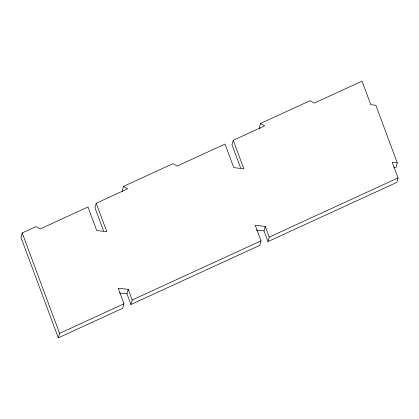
<?xml version="1.0" encoding="UTF-8"?>
<svg xmlns="http://www.w3.org/2000/svg" width="419" height="419" viewBox="0 0 419 419"><rect width="100%" height="100%" fill="white"/><g stroke="black" fill="none" stroke-linecap="round" stroke-linejoin="round"><path stroke-width="0.63" d="M122.882 191.279L122.217 190.891L123.474 186.408L127.591 188.822L96.208 203.236L106.798 231.707L96.747 230.565L87.985 207.012L40.119 228.994L35.997 226.579L22.207 232.912L20.95 237.395L58.309 337.855L122.72 308.279L123.977 303.796L118.179 288.209L128.235 289.351L132.2 300.02L130.943 304.503L259.754 245.345L261.011 240.862L255.218 225.275L265.269 226.417L269.234 237.086L267.977 241.569L396.793 182.412L398.05 177.928L392.252 162.342L397.285 162.912L396.023 167.396L393.745 167.139M58.309 337.855L59.571 333.372L22.207 232.912M96.208 203.236L94.945 207.714L103.551 230.853M130.943 304.503L126.973 293.834L128.235 289.351M259.916 128.345L259.251 127.957L260.508 123.474L264.63 125.889L233.242 140.302L231.985 144.785L240.585 167.919M267.977 241.569L264.007 230.9L265.269 226.417M123.474 186.408L173.037 163.646L177.153 166.06L225.019 144.078L233.781 167.631L243.832 168.778L233.242 140.302M260.508 123.474L310.07 100.712L314.187 103.126L362.058 81.145L370.82 104.703L375.848 105.274L397.285 162.912M59.571 333.372L123.977 303.796M132.2 300.02L261.011 240.862M269.234 237.086L398.05 177.928M256.47 230.041L264.007 230.9M119.436 292.975L126.973 293.834"/></g></svg>
